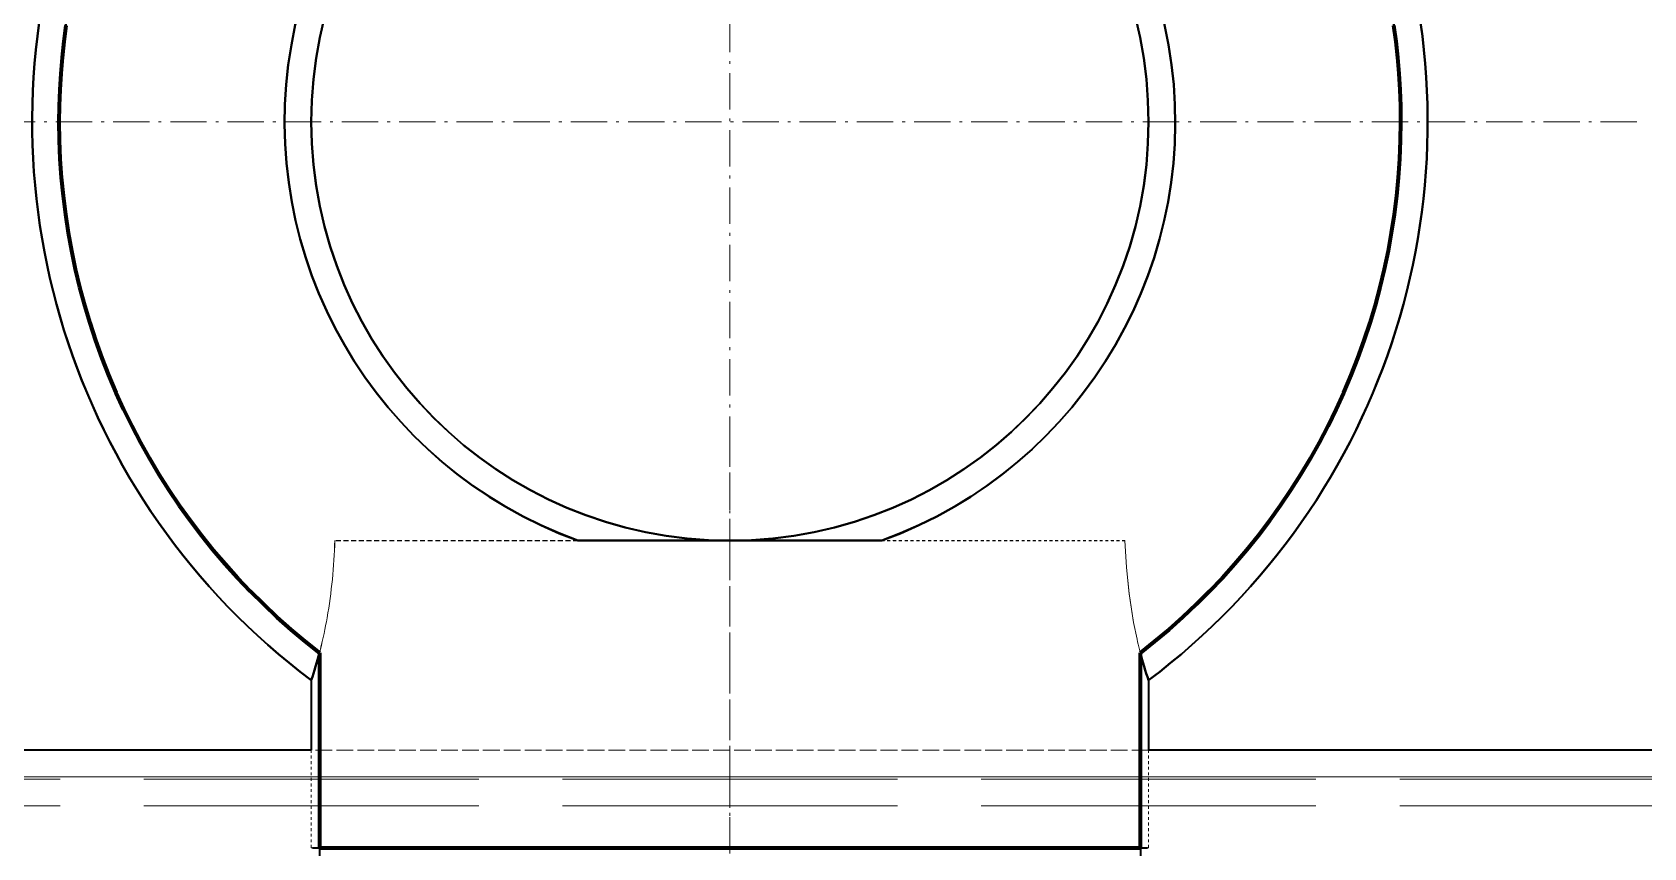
# Model space of a CAD drawing. Header units: millimetres. Extents: x 12184 to 41592, y 8990 to 29785.
# Drawn here: x 23162.8 to 23220.5, y 16861.7 to 16890.9 of the extents above; entities that cross this region are included whole.
import ezdxf

# ---------------------------------------------------------------- set-up
doc = ezdxf.new("R2010")
doc.units = ezdxf.units.MM
doc.linetypes.add('DASHDOT', pattern=[18.5, 12, -3, 0.5, -3])
doc.linetypes.add('DASHED', pattern=[15, 12, -3])

# ---------------------------------------------------------------- blocks, each defined once
blk = doc.blocks.new('A$C55E021B5')
at = {"color": 7, "linetype": 'DASHDOT', "lineweight": 13, "ltscale": 0.108333}
blk.add_line((306.848, 683.613), (306.848, 618.613), dxfattribs=at)
at = {"color": 7, "lineweight": 140, "ltscale": 0.000960812}
blk.add_line((282.979, 653.989), (283.054, 654.56), dxfattribs=at)
at = {"color": 7, "lineweight": 13, "ltscale": 0.001247}
for p, q in [((291.328, 654.82), (291.171, 654.088)), ((322.526, 654.088), (322.369, 654.82)), ((291.171, 654.088), (291.049, 653.35)), ((322.649, 653.35), (322.526, 654.088)), ((291.049, 653.35), (290.961, 652.607)), ((322.736, 652.607), (322.649, 653.35)), ((290.961, 652.607), (290.909, 651.861)), ((322.789, 651.861), (322.736, 652.607)), ((290.909, 651.861), (290.891, 651.113)), ((322.806, 651.113), (322.789, 651.861))]:
    blk.add_line(p, q, dxfattribs=at)
at = {"color": 7, "lineweight": 140, "ltscale": 0.000960913}
blk.add_line((330.643, 654.56), (330.719, 653.989), dxfattribs=at)
at = {"color": 7, "lineweight": 140, "ltscale": 0.000961198}
for p, q in [((282.917, 653.415), (282.979, 653.989)), ((330.719, 653.989), (330.781, 653.415))]:
    blk.add_line(p, q, dxfattribs=at)
at = {"color": 7, "lineweight": 140, "ltscale": 0.000960898}
blk.add_line((282.868, 652.841), (282.917, 653.415), dxfattribs=at)
at = {"color": 7, "lineweight": 140, "ltscale": 0.000960834}
blk.add_line((330.781, 653.415), (330.829, 652.841), dxfattribs=at)
at = {"color": 7, "lineweight": 140, "ltscale": 0.00096072}
blk.add_line((282.834, 652.265), (282.868, 652.841), dxfattribs=at)
at = {"color": 7, "lineweight": 140, "ltscale": 0.000960766}
blk.add_line((330.829, 652.841), (330.864, 652.265), dxfattribs=at)
at = {"color": 7, "lineweight": 140, "ltscale": 0.000961154}
for p, q in [((282.813, 651.689), (282.834, 652.265)), ((330.864, 652.265), (330.884, 651.689))]:
    blk.add_line(p, q, dxfattribs=at)
at = {"color": 7, "lineweight": 140, "ltscale": 0.000960618}
blk.add_line((282.806, 651.113), (282.813, 651.689), dxfattribs=at)
at = {"color": 7, "lineweight": 140, "ltscale": 0.000960609}
blk.add_line((330.884, 651.689), (330.891, 651.113), dxfattribs=at)
at = {"color": 7, "linetype": 'DASHDOT', "lineweight": 13, "ltscale": 0.108334}
blk.add_line((274.349, 651.113), (339.349, 651.113), dxfattribs=at)
at = {"color": 7, "lineweight": 140, "ltscale": 0.001108}
for p, q in [((282.815, 650.448), (282.806, 651.113)), ((330.891, 651.113), (330.882, 650.448)), ((282.843, 649.784), (282.815, 650.448)), ((330.882, 650.448), (330.855, 649.784)), ((282.889, 649.121), (282.843, 649.784)), ((330.855, 649.784), (330.808, 649.121)), ((282.953, 648.459), (282.889, 649.121)), ((330.808, 649.121), (330.744, 648.459)), ((283.036, 647.799), (282.953, 648.459)), ((330.744, 648.459), (330.662, 647.799)), ((283.136, 647.142), (283.036, 647.799)), ((330.662, 647.799), (330.561, 647.142)), ((283.255, 646.488), (283.136, 647.142)), ((330.561, 647.142), (330.442, 646.488)), ((283.392, 645.838), (283.255, 646.488)), ((330.442, 646.488), (330.305, 645.838)), ((283.546, 645.191), (283.392, 645.838)), ((330.305, 645.838), (330.15, 645.191)), ((283.72, 644.549), (283.546, 645.191)), ((330.15, 645.191), (329.978, 644.549)), ((283.909, 643.912), (283.72, 644.549)), ((329.978, 644.549), (329.787, 643.912)), ((284.117, 643.28), (283.909, 643.912)), ((329.787, 643.912), (329.58, 643.28)), ((284.343, 642.655), (284.117, 643.28)), ((329.58, 643.28), (329.354, 642.655)), ((284.585, 642.036), (284.343, 642.655)), ((329.354, 642.655), (329.112, 642.036)), ((284.845, 641.424), (284.585, 642.036)), ((329.112, 642.036), (328.853, 641.424)), ((285.121, 640.819), (284.845, 641.424)), ((328.853, 641.424), (328.576, 640.819)), ((285.414, 640.223), (285.121, 640.819)), ((328.576, 640.819), (328.283, 640.223)), ((285.723, 639.634), (285.414, 640.223)), ((328.283, 640.223), (327.974, 639.634)), ((286.049, 639.054), (285.723, 639.634)), ((327.974, 639.634), (327.649, 639.054)), ((286.39, 638.484), (286.049, 639.054)), ((327.649, 639.054), (327.307, 638.484)), ((286.747, 637.923), (286.39, 638.484)), ((327.307, 638.484), (326.95, 637.923)), ((287.119, 637.372), (286.747, 637.923)), ((326.95, 637.923), (326.578, 637.372)), ((287.507, 636.832), (287.119, 637.372)), ((326.578, 637.372), (326.19, 636.832)), ((287.909, 636.303), (287.507, 636.832)), ((326.19, 636.832), (325.788, 636.303)), ((288.326, 635.785), (287.909, 636.303)), ((288.756, 635.279), (288.326, 635.785)), ((325.371, 635.785), (324.941, 635.279)), ((325.788, 636.303), (325.371, 635.785)), ((289.201, 634.784), (288.756, 635.279)), ((324.941, 635.279), (324.496, 634.784)), ((289.659, 634.303), (289.201, 634.784)), ((324.496, 634.784), (324.038, 634.303)), ((290.131, 633.834), (289.659, 634.303)), ((324.038, 634.303), (323.566, 633.834)), ((290.615, 633.378), (290.131, 633.834)), ((323.566, 633.834), (323.083, 633.378)), ((291.111, 632.936), (290.615, 633.378)), ((291.62, 632.508), (291.111, 632.936)), ((322.586, 632.936), (322.077, 632.508)), ((323.083, 633.378), (322.586, 632.936)), ((292.14, 632.094), (291.62, 632.508)), ((322.077, 632.508), (321.557, 632.094))]:
    blk.add_line(p, q, dxfattribs=at)
at = {"color": 7, "lineweight": 13, "ltscale": 0.000985506}
for p, q in [((290.891, 651.113), (290.902, 650.522)), ((322.795, 650.522), (322.806, 651.113))]:
    blk.add_line(p, q, dxfattribs=at)
at = {"color": 7, "lineweight": 13, "ltscale": 0.000985681}
blk.add_line((290.902, 650.522), (290.935, 649.931), dxfattribs=at)
at = {"color": 7, "lineweight": 13, "ltscale": 0.000985343}
blk.add_line((322.762, 649.931), (322.795, 650.522), dxfattribs=at)
at = {"color": 7, "lineweight": 13, "ltscale": 0.000985402}
blk.add_line((290.935, 649.931), (290.99, 649.342), dxfattribs=at)
at = {"color": 7, "lineweight": 13, "ltscale": 0.000985332}
blk.add_line((322.708, 649.343), (322.762, 649.931), dxfattribs=at)
at = {"color": 7, "lineweight": 13, "ltscale": 0.000985217}
for p, q in [((290.99, 649.342), (291.066, 648.756)), ((322.631, 648.756), (322.708, 649.343))]:
    blk.add_line(p, q, dxfattribs=at)
at = {"color": 7, "lineweight": 13, "ltscale": 0.000985226}
blk.add_line((291.066, 648.756), (291.164, 648.173), dxfattribs=at)
at = {"color": 7, "lineweight": 13, "ltscale": 0.000985353}
blk.add_line((322.533, 648.174), (322.631, 648.756), dxfattribs=at)
at = {"color": 7, "lineweight": 13, "ltscale": 0.000985601}
blk.add_line((291.164, 648.173), (291.284, 647.594), dxfattribs=at)
at = {"color": 7, "lineweight": 13, "ltscale": 0.000985447}
blk.add_line((322.413, 647.594), (322.533, 648.174), dxfattribs=at)
at = {"color": 7, "lineweight": 13, "ltscale": 0.000985161}
for p, q in [((291.284, 647.594), (291.425, 647.02)), ((322.272, 647.02), (322.413, 647.594))]:
    blk.add_line(p, q, dxfattribs=at)
at = {"color": 7, "lineweight": 13, "ltscale": 0.000985309}
for p, q in [((291.425, 647.02), (291.587, 646.452)), ((322.11, 646.452), (322.272, 647.02))]:
    blk.add_line(p, q, dxfattribs=at)
at = {"color": 7, "lineweight": 13, "ltscale": 0.00098534}
for p, q in [((291.587, 646.452), (291.77, 645.889)), ((321.927, 645.89), (322.11, 646.452)), ((320.707, 643.202), (320.991, 643.721))]:
    blk.add_line(p, q, dxfattribs=at)
at = {"color": 7, "lineweight": 13, "ltscale": 0.00098504}
blk.add_line((291.77, 645.889), (291.974, 645.335), dxfattribs=at)
at = {"color": 7, "lineweight": 13, "ltscale": 0.000985303}
blk.add_line((321.723, 645.335), (321.927, 645.89), dxfattribs=at)
at = {"color": 7, "lineweight": 13, "ltscale": 0.000985381}
blk.add_line((291.974, 645.335), (292.198, 644.788), dxfattribs=at)
at = {"color": 7, "lineweight": 13, "ltscale": 0.000985092}
blk.add_line((321.499, 644.788), (321.723, 645.335), dxfattribs=at)
at = {"color": 7, "lineweight": 13, "ltscale": 0.000985383}
for p, q in [((292.198, 644.788), (292.443, 644.249)), ((321.255, 644.25), (321.499, 644.788))]:
    blk.add_line(p, q, dxfattribs=at)
at = {"color": 7, "lineweight": 13, "ltscale": 0.000985377}
for p, q in [((292.443, 644.249), (292.707, 643.72)), ((320.991, 643.721), (321.255, 644.25))]:
    blk.add_line(p, q, dxfattribs=at)
at = {"color": 7, "lineweight": 13, "ltscale": 0.000985005}
blk.add_line((292.707, 643.72), (292.99, 643.202), dxfattribs=at)
at = {"color": 7, "lineweight": 13, "ltscale": 0.000985318}
for p, q in [((292.99, 643.202), (293.293, 642.694)), ((320.405, 642.694), (320.707, 643.202))]:
    blk.add_line(p, q, dxfattribs=at)
at = {"color": 7, "lineweight": 13, "ltscale": 0.000985623}
for p, q in [((293.293, 642.694), (293.614, 642.197)), ((320.083, 642.197), (320.405, 642.694))]:
    blk.add_line(p, q, dxfattribs=at)
at = {"color": 7, "lineweight": 13, "ltscale": 0.000985163}
for p, q in [((293.614, 642.197), (293.953, 641.713)), ((319.744, 641.713), (320.083, 642.197))]:
    blk.add_line(p, q, dxfattribs=at)
at = {"color": 7, "lineweight": 13, "ltscale": 0.000985424}
blk.add_line((293.953, 641.713), (294.31, 641.242), dxfattribs=at)
at = {"color": 7, "lineweight": 13, "ltscale": 0.00098512}
blk.add_line((319.387, 641.242), (319.744, 641.713), dxfattribs=at)
at = {"color": 7, "lineweight": 13, "ltscale": 0.000984898}
blk.add_line((294.31, 641.242), (294.684, 640.785), dxfattribs=at)
at = {"color": 7, "lineweight": 13, "ltscale": 0.000985676}
blk.add_line((319.013, 640.785), (319.387, 641.242), dxfattribs=at)
at = {"color": 7, "lineweight": 13, "ltscale": 0.000985426}
blk.add_line((294.684, 640.785), (295.075, 640.341), dxfattribs=at)
at = {"color": 7, "lineweight": 13, "ltscale": 0.000984922}
blk.add_line((318.622, 640.341), (319.013, 640.785), dxfattribs=at)
at = {"color": 7, "lineweight": 13, "ltscale": 0.000985153}
blk.add_line((295.075, 640.341), (295.482, 639.912), dxfattribs=at)
at = {"color": 7, "lineweight": 13, "ltscale": 0.000985694}
blk.add_line((295.482, 639.912), (295.905, 639.499), dxfattribs=at)
at = {"color": 7, "lineweight": 13, "ltscale": 0.000985149}
blk.add_line((317.792, 639.499), (318.215, 639.912), dxfattribs=at)
at = {"color": 7, "lineweight": 13, "ltscale": 0.000985679}
blk.add_line((318.215, 639.912), (318.622, 640.341), dxfattribs=at)
at = {"color": 7, "lineweight": 13, "ltscale": 0.000985155}
for p, q in [((295.905, 639.499), (296.343, 639.102)), ((317.355, 639.102), (317.792, 639.499))]:
    blk.add_line(p, q, dxfattribs=at)
at = {"color": 7, "linetype": 'DASHDOT', "lineweight": 13, "ltscale": 0.069722}
blk.add_line((306.848, 639.599), (306.848, 597.766), dxfattribs=at)
at = {"color": 7, "lineweight": 13, "ltscale": 0.000985453}
for p, q in [((296.343, 639.102), (296.795, 638.721)), ((316.902, 638.721), (317.355, 639.102))]:
    blk.add_line(p, q, dxfattribs=at)
at = {"color": 7, "lineweight": 13, "ltscale": 0.000984846}
blk.add_line((296.795, 638.721), (297.261, 638.357), dxfattribs=at)
at = {"color": 7, "lineweight": 13, "ltscale": 0.000985448}
blk.add_line((316.436, 638.357), (316.902, 638.721), dxfattribs=at)
at = {"color": 7, "lineweight": 13, "ltscale": 0.000985716}
blk.add_line((297.261, 638.357), (297.74, 638.01), dxfattribs=at)
at = {"color": 7, "lineweight": 13, "ltscale": 0.000984874}
blk.add_line((315.958, 638.01), (316.436, 638.357), dxfattribs=at)
at = {"color": 7, "lineweight": 13, "ltscale": 0.000985216}
blk.add_line((297.74, 638.01), (298.232, 637.682), dxfattribs=at)
at = {"color": 7, "lineweight": 13, "ltscale": 0.000985642}
for p, q in [((298.232, 637.682), (298.735, 637.372)), ((314.962, 637.372), (315.466, 637.682))]:
    blk.add_line(p, q, dxfattribs=at)
at = {"color": 7, "lineweight": 13, "ltscale": 0.000985428}
blk.add_line((315.466, 637.682), (315.958, 638.01), dxfattribs=at)
at = {"color": 7, "lineweight": 13, "ltscale": 0.000985307}
blk.add_line((298.735, 637.372), (299.25, 637.081), dxfattribs=at)
at = {"color": 7, "lineweight": 13, "ltscale": 0.000984623}
blk.add_line((299.25, 637.081), (299.774, 636.809), dxfattribs=at)
at = {"color": 7, "lineweight": 13, "ltscale": 0.000985476}
blk.add_line((313.923, 636.809), (314.448, 637.081), dxfattribs=at)
at = {"color": 7, "lineweight": 13, "ltscale": 0.000985119}
blk.add_line((314.448, 637.081), (314.962, 637.372), dxfattribs=at)
at = {"color": 7, "lineweight": 13, "ltscale": 0.000985293}
for p, q in [((299.774, 636.809), (300.309, 636.557)), ((313.388, 636.557), (313.923, 636.809))]:
    blk.add_line(p, q, dxfattribs=at)
at = {"color": 7, "lineweight": 13, "ltscale": 0.00098561}
blk.add_line((300.309, 636.557), (300.853, 636.325), dxfattribs=at)
at = {"color": 7, "lineweight": 13, "ltscale": 0.000984909}
blk.add_line((312.845, 636.325), (313.388, 636.557), dxfattribs=at)
at = {"color": 7, "linetype": 'DASHED', "lineweight": 13, "ltscale": 0.006339}
blk.add_line((292.693, 636.113), (296.496, 636.113), dxfattribs=at)
at = {"color": 7, "linetype": 'DASHED', "lineweight": 13, "ltscale": 0.009126}
blk.add_line((296.496, 636.113), (301.971, 636.113), dxfattribs=at)
at = {"color": 7, "lineweight": 13, "ltscale": 0.000985582}
for p, q in [((300.853, 636.325), (301.405, 636.113)), ((312.293, 636.113), (312.845, 636.325))]:
    blk.add_line(p, q, dxfattribs=at)
at = {"color": 7, "lineweight": 35, "ltscale": 0.018147}
blk.add_line((301.405, 636.113), (312.293, 636.113), dxfattribs=at)
at = {"color": 7, "lineweight": 13, "ltscale": 0.018147}
blk.add_line((301.405, 636.113), (312.293, 636.113), dxfattribs=at)
at = {"color": 7, "linetype": 'DASHED', "lineweight": 13, "ltscale": 0.01452}
blk.add_line((312.292, 636.113), (321.004, 636.113), dxfattribs=at)
at = {"color": 7, "lineweight": 35, "ltscale": 0.011636}
for p, q in [((292.14, 632.094), (292.14, 625.113)), ((321.557, 632.094), (321.557, 625.113))]:
    blk.add_line(p, q, dxfattribs=at)
at = {"color": 7, "lineweight": 140, "ltscale": 0.011636}
for p, q in [((292.14, 625.113), (292.14, 632.094)), ((321.557, 632.094), (321.557, 625.113))]:
    blk.add_line(p, q, dxfattribs=at)
at = {"color": 7, "lineweight": 35, "ltscale": 0.004167}
for p, q in [((291.848, 631.113), (291.848, 628.613)), ((321.848, 631.113), (321.848, 628.613))]:
    blk.add_line(p, q, dxfattribs=at)
at = {"color": 7, "lineweight": 35, "ltscale": 0.21}
blk.add_line((165.849, 628.613), (291.848, 628.613), dxfattribs=at)
at = {"color": 7, "linetype": 'DASHED', "lineweight": 13, "ltscale": 0.05}
blk.add_line((291.848, 628.613), (321.848, 628.613), dxfattribs=at)
at = {"color": 7, "linetype": 'DASHED', "lineweight": 13, "ltscale": 0.005833}
for p, q in [((291.848, 628.613), (291.848, 625.113)), ((321.848, 628.613), (321.848, 625.113))]:
    blk.add_line(p, q, dxfattribs=at)
at = {"color": 7, "lineweight": 35, "ltscale": 0.029167}
blk.add_line((321.848, 628.613), (339.349, 628.613), dxfattribs=at)
at = {"color": 7, "linetype": 'DASHED', "lineweight": 13}
for p, q in [((165.849, 627.656), (471.848, 627.656)), ((165.849, 627.574), (471.848, 627.574)), ((165.849, 626.618), (471.848, 626.618)), ((165.849, 626.618), (471.848, 626.618))]:
    blk.add_line(p, q, dxfattribs=at)
at = {"color": 7, "lineweight": 13, "ltscale": 0.289167}
blk.add_line((165.849, 627.656), (339.349, 627.656), dxfattribs=at)
at = {"color": 7, "linetype": 'DASHED', "lineweight": 13, "ltscale": 6.86646e-05}
for p, q in [((291.89, 625.113), (291.848, 625.113)), ((321.848, 625.113), (321.807, 625.113))]:
    blk.add_line(p, q, dxfattribs=at)
at = {"color": 7, "lineweight": 35, "ltscale": 0.000417328}
blk.add_line((292.14, 625.113), (291.89, 625.113), dxfattribs=at)
blk.add_line((292.14, 625.113), (291.89, 625.113), dxfattribs=at)
at = {"color": 7, "lineweight": 35, "ltscale": 0.049029}
blk.add_line((292.14, 625.113), (321.557, 625.113), dxfattribs=at)
blk.add_line((292.14, 625.113), (321.557, 625.113), dxfattribs=at)
at = {"color": 7, "lineweight": 35, "ltscale": 0.038388}
for p, q in [((292.14, 625.113), (292.14, 602.08)), ((321.557, 625.113), (321.557, 602.08))]:
    blk.add_line(p, q, dxfattribs=at)
at = {"color": 7, "lineweight": 140, "ltscale": 0.049029}
blk.add_line((321.557, 625.113), (292.14, 625.113), dxfattribs=at)
at = {"color": 7, "lineweight": 35, "ltscale": 0.000416565}
blk.add_line((321.807, 625.113), (321.557, 625.113), dxfattribs=at)
blk.add_line((321.807, 625.113), (321.557, 625.113), dxfattribs=at)
at = {"color": 7, "linetype": 'DASHED', "lineweight": 13}
blk.add_lwpolyline([(292.693, 636.113), (292.64, 635.151), (292.546, 634.214), (292.384, 633.179), (292.26, 632.587)], dxfattribs=at)
at = {"color": 7, "lineweight": 35}
blk.add_circle((306.848, 651.113), 15, dxfattribs=at)
for centre, radius, start, end in [((306.848, 651.113), 25, 306.8699, 233.1301), ((306.848, 651.113), 24.043, 0, 232.28231), ((306.848, 651.113), 15.957, 289.94754, 250.05245), ((306.848, 651.113), 24.043, 307.7178, 359.99998), ((277.115, 636.021), 15.53, 341.57597, 345.35406), ((336.526, 636.004), 15.471, 194.63978, 198.43228)]:
    blk.add_arc(centre, radius, start, end, dxfattribs=at)
at = {"color": 7, "linetype": 'DASHED', "lineweight": 13}
for centre, radius, start, end in [((340.359, 636.653), 19.361, 181.60032, 189.81805), ((336.79, 636.081), 15.746, 189.97918, 198.39218), ((277.107, 636.024), 15.539, 341.57476, 347.223)]:
    blk.add_arc(centre, radius, start, end, dxfattribs=at)
blk = doc.blocks.new('1')
at = {"color": 7, "linetype": 'DASHDOT', "lineweight": 13, "ltscale": 0.108333}
blk.add_line((23187.799, 16920.216), (23187.799, 16855.216), dxfattribs=at)
at = {"color": 7, "lineweight": 13, "ltscale": 0.001247}
for p, q in [((23172.121, 16890.692), (23172.278, 16891.423)), ((23203.32, 16891.423), (23203.476, 16890.692)), ((23171.999, 16889.954), (23172.121, 16890.692)), ((23203.476, 16890.692), (23203.599, 16889.954)), ((23171.911, 16889.211), (23171.999, 16889.954)), ((23203.599, 16889.954), (23203.686, 16889.211)), ((23171.859, 16888.464), (23171.911, 16889.211)), ((23203.686, 16889.211), (23203.739, 16888.464)), ((23171.841, 16887.716), (23171.859, 16888.464)), ((23203.739, 16888.464), (23203.756, 16887.716))]:
    blk.add_line(p, q, dxfattribs=at)
at = {"color": 7, "lineweight": 140, "ltscale": 0.000960913}
blk.add_line((23164.005, 16891.164), (23163.929, 16890.592), dxfattribs=at)
at = {"color": 7, "lineweight": 140, "ltscale": 0.000960812}
blk.add_line((23211.669, 16890.592), (23211.593, 16891.164), dxfattribs=at)
at = {"color": 7, "lineweight": 140, "ltscale": 0.000961198}
for p, q in [((23163.929, 16890.592), (23163.867, 16890.019)), ((23211.731, 16890.019), (23211.669, 16890.592))]:
    blk.add_line(p, q, dxfattribs=at)
at = {"color": 7, "lineweight": 140, "ltscale": 0.000960834}
blk.add_line((23163.867, 16890.019), (23163.819, 16889.445), dxfattribs=at)
at = {"color": 7, "lineweight": 140, "ltscale": 0.000960898}
blk.add_line((23211.779, 16889.445), (23211.731, 16890.019), dxfattribs=at)
at = {"color": 7, "lineweight": 140, "ltscale": 0.000960766}
blk.add_line((23163.819, 16889.445), (23163.784, 16888.869), dxfattribs=at)
at = {"color": 7, "lineweight": 140, "ltscale": 0.00096072}
blk.add_line((23211.814, 16888.869), (23211.779, 16889.445), dxfattribs=at)
at = {"color": 7, "lineweight": 140, "ltscale": 0.000961154}
for p, q in [((23163.784, 16888.869), (23163.763, 16888.293)), ((23211.834, 16888.293), (23211.814, 16888.869))]:
    blk.add_line(p, q, dxfattribs=at)
at = {"color": 7, "lineweight": 140, "ltscale": 0.000960609}
blk.add_line((23163.763, 16888.293), (23163.756, 16887.716), dxfattribs=at)
at = {"color": 7, "lineweight": 140, "ltscale": 0.000960618}
blk.add_line((23211.842, 16887.716), (23211.834, 16888.293), dxfattribs=at)
at = {"color": 7, "linetype": 'DASHDOT', "lineweight": 13, "ltscale": 0.108334}
blk.add_line((23220.299, 16887.716), (23155.299, 16887.716), dxfattribs=at)
at = {"color": 7, "lineweight": 140, "ltscale": 0.001108}
for p, q in [((23163.756, 16887.716), (23163.765, 16887.052)), ((23211.832, 16887.052), (23211.842, 16887.716)), ((23163.765, 16887.052), (23163.793, 16886.387)), ((23211.805, 16886.387), (23211.832, 16887.052)), ((23163.793, 16886.387), (23163.839, 16885.724)), ((23211.759, 16885.724), (23211.805, 16886.387)), ((23163.839, 16885.724), (23163.903, 16885.063)), ((23211.695, 16885.063), (23211.759, 16885.724)), ((23163.903, 16885.063), (23163.986, 16884.403)), ((23211.612, 16884.403), (23211.695, 16885.063)), ((23163.986, 16884.403), (23164.086, 16883.746)), ((23211.511, 16883.746), (23211.612, 16884.403)), ((23164.086, 16883.746), (23164.205, 16883.092)), ((23211.393, 16883.092), (23211.511, 16883.746)), ((23164.205, 16883.092), (23164.342, 16882.441)), ((23211.256, 16882.441), (23211.393, 16883.092)), ((23164.342, 16882.441), (23164.497, 16881.795)), ((23211.101, 16881.795), (23211.256, 16882.441)), ((23164.497, 16881.795), (23164.67, 16881.153)), ((23210.928, 16881.153), (23211.101, 16881.795)), ((23164.67, 16881.153), (23164.86, 16880.516)), ((23210.738, 16880.516), (23210.928, 16881.153)), ((23164.86, 16880.516), (23165.068, 16879.884)), ((23210.53, 16879.884), (23210.738, 16880.516)), ((23165.068, 16879.884), (23165.293, 16879.259)), ((23210.304, 16879.259), (23210.53, 16879.884)), ((23165.293, 16879.259), (23165.536, 16878.64)), ((23210.062, 16878.64), (23210.304, 16879.259)), ((23165.536, 16878.64), (23165.795, 16878.028)), ((23209.803, 16878.028), (23210.062, 16878.64)), ((23165.795, 16878.028), (23166.071, 16877.423)), ((23209.527, 16877.423), (23209.803, 16878.028)), ((23166.071, 16877.423), (23166.364, 16876.826)), ((23209.234, 16876.826), (23209.527, 16877.423)), ((23166.364, 16876.826), (23166.673, 16876.238)), ((23208.924, 16876.238), (23209.234, 16876.826)), ((23166.673, 16876.238), (23166.999, 16875.658)), ((23208.599, 16875.658), (23208.924, 16876.238)), ((23166.999, 16875.658), (23167.34, 16875.088)), ((23208.257, 16875.087), (23208.599, 16875.658)), ((23167.34, 16875.088), (23167.697, 16874.527)), ((23167.697, 16874.527), (23168.069, 16873.976)), ((23207.528, 16873.976), (23207.901, 16874.527)), ((23207.901, 16874.527), (23208.257, 16875.087)), ((23168.069, 16873.976), (23168.457, 16873.436)), ((23207.141, 16873.436), (23207.528, 16873.976)), ((23168.457, 16873.436), (23168.859, 16872.906)), ((23206.738, 16872.906), (23207.141, 16873.436)), ((23168.859, 16872.906), (23169.276, 16872.388)), ((23206.322, 16872.388), (23206.738, 16872.906)), ((23169.276, 16872.388), (23169.707, 16871.882)), ((23205.891, 16871.882), (23206.322, 16872.388)), ((23169.707, 16871.882), (23170.151, 16871.388)), ((23205.446, 16871.388), (23205.891, 16871.882)), ((23170.151, 16871.388), (23170.609, 16870.906)), ((23204.988, 16870.906), (23205.446, 16871.388)), ((23170.609, 16870.906), (23171.081, 16870.437)), ((23204.517, 16870.437), (23204.988, 16870.906)), ((23171.081, 16870.437), (23171.565, 16869.982)), ((23171.565, 16869.982), (23172.061, 16869.54)), ((23203.536, 16869.54), (23204.033, 16869.982)), ((23204.033, 16869.982), (23204.517, 16870.437)), ((23172.061, 16869.54), (23172.57, 16869.112)), ((23203.027, 16869.112), (23203.536, 16869.54)), ((23172.57, 16869.112), (23173.09, 16868.698)), ((23202.507, 16868.698), (23203.027, 16869.112))]:
    blk.add_line(p, q, dxfattribs=at)
at = {"color": 7, "lineweight": 13, "ltscale": 0.000985506}
for p, q in [((23171.852, 16887.125), (23171.841, 16887.716)), ((23203.756, 16887.716), (23203.745, 16887.125))]:
    blk.add_line(p, q, dxfattribs=at)
at = {"color": 7, "lineweight": 13, "ltscale": 0.000985343}
blk.add_line((23171.885, 16886.535), (23171.852, 16887.125), dxfattribs=at)
at = {"color": 7, "lineweight": 13, "ltscale": 0.000985681}
blk.add_line((23203.745, 16887.125), (23203.713, 16886.535), dxfattribs=at)
at = {"color": 7, "lineweight": 13, "ltscale": 0.000985332}
blk.add_line((23171.94, 16885.946), (23171.885, 16886.535), dxfattribs=at)
at = {"color": 7, "lineweight": 13, "ltscale": 0.000985402}
blk.add_line((23203.713, 16886.535), (23203.658, 16885.946), dxfattribs=at)
at = {"color": 7, "lineweight": 13, "ltscale": 0.000985217}
for p, q in [((23172.016, 16885.36), (23171.94, 16885.946)), ((23203.658, 16885.946), (23203.581, 16885.36))]:
    blk.add_line(p, q, dxfattribs=at)
at = {"color": 7, "lineweight": 13, "ltscale": 0.000985353}
blk.add_line((23172.115, 16884.777), (23172.016, 16885.36), dxfattribs=at)
at = {"color": 7, "lineweight": 13, "ltscale": 0.000985226}
blk.add_line((23203.581, 16885.36), (23203.483, 16884.777), dxfattribs=at)
at = {"color": 7, "lineweight": 13, "ltscale": 0.000985447}
blk.add_line((23172.234, 16884.198), (23172.115, 16884.777), dxfattribs=at)
at = {"color": 7, "lineweight": 13, "ltscale": 0.000985601}
blk.add_line((23203.483, 16884.777), (23203.363, 16884.198), dxfattribs=at)
at = {"color": 7, "lineweight": 13, "ltscale": 0.000985161}
for p, q in [((23172.375, 16883.624), (23172.234, 16884.198)), ((23203.363, 16884.198), (23203.222, 16883.624))]:
    blk.add_line(p, q, dxfattribs=at)
at = {"color": 7, "lineweight": 13, "ltscale": 0.000985309}
for p, q in [((23172.537, 16883.056), (23172.375, 16883.624)), ((23203.222, 16883.624), (23203.06, 16883.055))]:
    blk.add_line(p, q, dxfattribs=at)
at = {"color": 7, "lineweight": 13, "ltscale": 0.00098534}
for p, q in [((23172.72, 16882.493), (23172.537, 16883.056)), ((23203.06, 16883.055), (23202.877, 16882.493)), ((23173.94, 16879.805), (23173.657, 16880.324))]:
    blk.add_line(p, q, dxfattribs=at)
at = {"color": 7, "lineweight": 13, "ltscale": 0.000985303}
blk.add_line((23172.924, 16881.939), (23172.72, 16882.493), dxfattribs=at)
at = {"color": 7, "lineweight": 13, "ltscale": 0.00098504}
blk.add_line((23202.877, 16882.493), (23202.673, 16881.938), dxfattribs=at)
at = {"color": 7, "lineweight": 13, "ltscale": 0.000985092}
blk.add_line((23173.148, 16881.392), (23172.924, 16881.939), dxfattribs=at)
at = {"color": 7, "lineweight": 13, "ltscale": 0.000985381}
blk.add_line((23202.673, 16881.938), (23202.449, 16881.391), dxfattribs=at)
at = {"color": 7, "lineweight": 13, "ltscale": 0.000985383}
for p, q in [((23173.393, 16880.853), (23173.148, 16881.392)), ((23202.449, 16881.391), (23202.205, 16880.853))]:
    blk.add_line(p, q, dxfattribs=at)
at = {"color": 7, "lineweight": 13, "ltscale": 0.000985377}
for p, q in [((23173.657, 16880.324), (23173.393, 16880.853)), ((23202.205, 16880.853), (23201.941, 16880.324))]:
    blk.add_line(p, q, dxfattribs=at)
at = {"color": 7, "lineweight": 13, "ltscale": 0.000985005}
blk.add_line((23201.941, 16880.324), (23201.657, 16879.805), dxfattribs=at)
at = {"color": 7, "lineweight": 13, "ltscale": 0.000985318}
for p, q in [((23174.243, 16879.298), (23173.94, 16879.805)), ((23201.657, 16879.805), (23201.355, 16879.298))]:
    blk.add_line(p, q, dxfattribs=at)
at = {"color": 7, "lineweight": 13, "ltscale": 0.000985623}
for p, q in [((23174.564, 16878.801), (23174.243, 16879.298)), ((23201.355, 16879.298), (23201.033, 16878.801))]:
    blk.add_line(p, q, dxfattribs=at)
at = {"color": 7, "lineweight": 13, "ltscale": 0.000985163}
for p, q in [((23174.903, 16878.317), (23174.564, 16878.801)), ((23201.033, 16878.801), (23200.694, 16878.317))]:
    blk.add_line(p, q, dxfattribs=at)
at = {"color": 7, "lineweight": 13, "ltscale": 0.00098512}
blk.add_line((23175.26, 16877.846), (23174.903, 16878.317), dxfattribs=at)
at = {"color": 7, "lineweight": 13, "ltscale": 0.000985424}
blk.add_line((23200.694, 16878.317), (23200.337, 16877.846), dxfattribs=at)
at = {"color": 7, "lineweight": 13, "ltscale": 0.000985676}
blk.add_line((23175.635, 16877.388), (23175.26, 16877.846), dxfattribs=at)
at = {"color": 7, "lineweight": 13, "ltscale": 0.000984898}
blk.add_line((23200.337, 16877.846), (23199.963, 16877.388), dxfattribs=at)
at = {"color": 7, "lineweight": 13, "ltscale": 0.000984922}
blk.add_line((23176.025, 16876.945), (23175.635, 16877.388), dxfattribs=at)
at = {"color": 7, "lineweight": 13, "ltscale": 0.000985679}
blk.add_line((23176.433, 16876.516), (23176.025, 16876.945), dxfattribs=at)
at = {"color": 7, "lineweight": 13, "ltscale": 0.000985153}
blk.add_line((23199.572, 16876.945), (23199.165, 16876.516), dxfattribs=at)
at = {"color": 7, "lineweight": 13, "ltscale": 0.000985426}
blk.add_line((23199.963, 16877.388), (23199.572, 16876.945), dxfattribs=at)
at = {"color": 7, "lineweight": 13, "ltscale": 0.000985149}
blk.add_line((23176.855, 16876.103), (23176.433, 16876.516), dxfattribs=at)
at = {"color": 7, "lineweight": 13, "ltscale": 0.000985694}
blk.add_line((23199.165, 16876.516), (23198.742, 16876.103), dxfattribs=at)
at = {"color": 7, "lineweight": 13, "ltscale": 0.000985155}
for p, q in [((23177.293, 16875.705), (23176.855, 16876.103)), ((23198.742, 16876.103), (23198.305, 16875.705))]:
    blk.add_line(p, q, dxfattribs=at)
at = {"color": 7, "lineweight": 13, "ltscale": 0.000985453}
for p, q in [((23177.745, 16875.324), (23177.293, 16875.705)), ((23198.305, 16875.705), (23197.852, 16875.324))]:
    blk.add_line(p, q, dxfattribs=at)
at = {"color": 7, "linetype": 'DASHDOT', "lineweight": 13, "ltscale": 0.069722}
blk.add_line((23187.799, 16876.203), (23187.799, 16834.369), dxfattribs=at)
at = {"color": 7, "lineweight": 13, "ltscale": 0.000985448}
blk.add_line((23178.211, 16874.96), (23177.745, 16875.324), dxfattribs=at)
at = {"color": 7, "lineweight": 13, "ltscale": 0.000984846}
blk.add_line((23197.852, 16875.324), (23197.387, 16874.96), dxfattribs=at)
at = {"color": 7, "lineweight": 13, "ltscale": 0.000984874}
blk.add_line((23178.69, 16874.614), (23178.211, 16874.96), dxfattribs=at)
at = {"color": 7, "lineweight": 13, "ltscale": 0.000985428}
blk.add_line((23179.182, 16874.286), (23178.69, 16874.614), dxfattribs=at)
at = {"color": 7, "lineweight": 13, "ltscale": 0.000985216}
blk.add_line((23196.908, 16874.614), (23196.416, 16874.286), dxfattribs=at)
at = {"color": 7, "lineweight": 13, "ltscale": 0.000985716}
blk.add_line((23197.387, 16874.96), (23196.908, 16874.614), dxfattribs=at)
at = {"color": 7, "lineweight": 13, "ltscale": 0.000985642}
for p, q in [((23179.685, 16873.976), (23179.182, 16874.286)), ((23196.416, 16874.286), (23195.912, 16873.976))]:
    blk.add_line(p, q, dxfattribs=at)
at = {"color": 7, "lineweight": 13, "ltscale": 0.000985119}
blk.add_line((23180.2, 16873.685), (23179.685, 16873.976), dxfattribs=at)
at = {"color": 7, "lineweight": 13, "ltscale": 0.000985307}
blk.add_line((23195.912, 16873.976), (23195.398, 16873.684), dxfattribs=at)
at = {"color": 7, "lineweight": 13, "ltscale": 0.000985476}
blk.add_line((23180.725, 16873.413), (23180.2, 16873.685), dxfattribs=at)
at = {"color": 7, "lineweight": 13, "ltscale": 0.000985293}
for p, q in [((23181.259, 16873.16), (23180.725, 16873.413)), ((23194.873, 16873.413), (23194.339, 16873.16))]:
    blk.add_line(p, q, dxfattribs=at)
at = {"color": 7, "lineweight": 13, "ltscale": 0.000984623}
blk.add_line((23195.398, 16873.684), (23194.873, 16873.413), dxfattribs=at)
at = {"color": 7, "lineweight": 13, "ltscale": 0.000984909}
blk.add_line((23181.803, 16872.928), (23181.259, 16873.16), dxfattribs=at)
at = {"color": 7, "lineweight": 13, "ltscale": 0.000985582}
for p, q in [((23182.355, 16872.716), (23181.803, 16872.928)), ((23193.795, 16872.928), (23193.243, 16872.716))]:
    blk.add_line(p, q, dxfattribs=at)
at = {"color": 7, "lineweight": 13, "ltscale": 0.00098561}
blk.add_line((23194.339, 16873.16), (23193.795, 16872.928), dxfattribs=at)
at = {"color": 7, "linetype": 'DASHED', "lineweight": 13, "ltscale": 0.01452}
blk.add_line((23182.355, 16872.716), (23173.643, 16872.716), dxfattribs=at)
at = {"color": 7, "lineweight": 35, "ltscale": 0.018147}
blk.add_line((23193.243, 16872.716), (23182.355, 16872.716), dxfattribs=at)
at = {"color": 7, "lineweight": 13, "ltscale": 0.018147}
blk.add_line((23193.243, 16872.716), (23182.355, 16872.716), dxfattribs=at)
at = {"color": 7, "linetype": 'DASHED', "lineweight": 13, "ltscale": 0.009126}
blk.add_line((23198.152, 16872.716), (23192.676, 16872.716), dxfattribs=at)
at = {"color": 7, "linetype": 'DASHED', "lineweight": 13, "ltscale": 0.006339}
blk.add_line((23201.955, 16872.716), (23198.152, 16872.716), dxfattribs=at)
at = {"color": 7, "lineweight": 35, "ltscale": 0.011636}
for p, q in [((23173.09, 16868.698), (23173.09, 16861.716)), ((23202.507, 16868.698), (23202.507, 16861.716))]:
    blk.add_line(p, q, dxfattribs=at)
at = {"color": 7, "lineweight": 140, "ltscale": 0.011636}
for p, q in [((23173.09, 16868.698), (23173.09, 16861.716)), ((23202.507, 16861.716), (23202.507, 16868.698))]:
    blk.add_line(p, q, dxfattribs=at)
at = {"color": 7, "lineweight": 35, "ltscale": 0.004167}
for p, q in [((23172.799, 16867.716), (23172.799, 16865.216)), ((23202.799, 16867.716), (23202.799, 16865.216))]:
    blk.add_line(p, q, dxfattribs=at)
at = {"color": 7, "lineweight": 35, "ltscale": 0.029167}
blk.add_line((23172.799, 16865.216), (23155.299, 16865.216), dxfattribs=at)
at = {"color": 7, "linetype": 'DASHED', "lineweight": 13, "ltscale": 0.05}
blk.add_line((23202.799, 16865.216), (23172.799, 16865.216), dxfattribs=at)
at = {"color": 7, "linetype": 'DASHED', "lineweight": 13, "ltscale": 0.005833}
for p, q in [((23172.799, 16865.216), (23172.799, 16861.716)), ((23202.799, 16865.216), (23202.799, 16861.716))]:
    blk.add_line(p, q, dxfattribs=at)
at = {"color": 7, "lineweight": 35, "ltscale": 0.21}
blk.add_line((23328.799, 16865.216), (23202.799, 16865.216), dxfattribs=at)
at = {"color": 7, "linetype": 'DASHED', "lineweight": 13}
for p, q in [((23328.799, 16864.26), (23022.799, 16864.26)), ((23328.799, 16864.178), (23022.799, 16864.178)), ((23328.799, 16863.221), (23022.799, 16863.221)), ((23328.799, 16863.221), (23022.799, 16863.221))]:
    blk.add_line(p, q, dxfattribs=at)
at = {"color": 7, "lineweight": 13, "ltscale": 0.289167}
blk.add_line((23328.799, 16864.26), (23155.299, 16864.26), dxfattribs=at)
at = {"color": 7, "linetype": 'DASHED', "lineweight": 13, "ltscale": 6.86646e-05}
for p, q in [((23172.799, 16861.716), (23172.84, 16861.716)), ((23202.758, 16861.716), (23202.799, 16861.716))]:
    blk.add_line(p, q, dxfattribs=at)
at = {"color": 7, "lineweight": 35, "ltscale": 0.000416565}
blk.add_line((23172.84, 16861.716), (23173.09, 16861.716), dxfattribs=at)
blk.add_line((23172.84, 16861.716), (23173.09, 16861.716), dxfattribs=at)
at = {"color": 7, "lineweight": 35, "ltscale": 0.049029}
blk.add_line((23202.507, 16861.716), (23173.09, 16861.716), dxfattribs=at)
blk.add_line((23202.507, 16861.716), (23173.09, 16861.716), dxfattribs=at)
at = {"color": 7, "lineweight": 35, "ltscale": 0.038388}
for p, q in [((23173.09, 16861.716), (23173.09, 16838.683)), ((23202.507, 16861.716), (23202.507, 16838.683))]:
    blk.add_line(p, q, dxfattribs=at)
at = {"color": 7, "lineweight": 140, "ltscale": 0.049029}
blk.add_line((23173.09, 16861.716), (23202.507, 16861.716), dxfattribs=at)
at = {"color": 7, "lineweight": 35, "ltscale": 0.000417328}
blk.add_line((23202.507, 16861.716), (23202.758, 16861.716), dxfattribs=at)
blk.add_line((23202.507, 16861.716), (23202.758, 16861.716), dxfattribs=at)
at = {"color": 7, "linetype": 'DASHED', "lineweight": 13}
blk.add_lwpolyline([(23201.955, 16872.716), (23202.007, 16871.755), (23202.102, 16870.817), (23202.264, 16869.783), (23202.387, 16869.191)], dxfattribs=at)
at = {"color": 7, "lineweight": 35}
blk.add_circle((23187.799, 16887.716), 15, dxfattribs=at)
for centre, radius, start, end in [((23187.799, 16887.716), 25, 306.8699, 233.1301), ((23187.799, 16887.716), 24.043, 307.71769, 180), ((23187.799, 16887.716), 15.957, 289.94755, 250.05246), ((23187.799, 16887.716), 24.043, 180.00002, 232.2822), ((23158.122, 16872.608), 15.471, 341.56772, 345.36022), ((23217.532, 16872.624), 15.53, 194.64594, 198.42403)]:
    blk.add_arc(centre, radius, start, end, dxfattribs=at)
at = {"color": 7, "linetype": 'DASHED', "lineweight": 13}
for centre, radius, start, end in [((23154.289, 16873.257), 19.361, 350.18195, 358.39968), ((23157.858, 16872.684), 15.746, 341.60782, 350.02082), ((23217.541, 16872.628), 15.539, 192.777, 198.42524)]:
    blk.add_arc(centre, radius, start, end, dxfattribs=at)
at = {"xscale": -1}
blk.add_blockref('A$C55E021B5', (23494.647, 16236.604), dxfattribs=at)

msp = doc.modelspace()

# ---------------------------------------------------------------- block references
msp.add_blockref('1', (0, 0))

doc.saveas('drawing.dxf')
